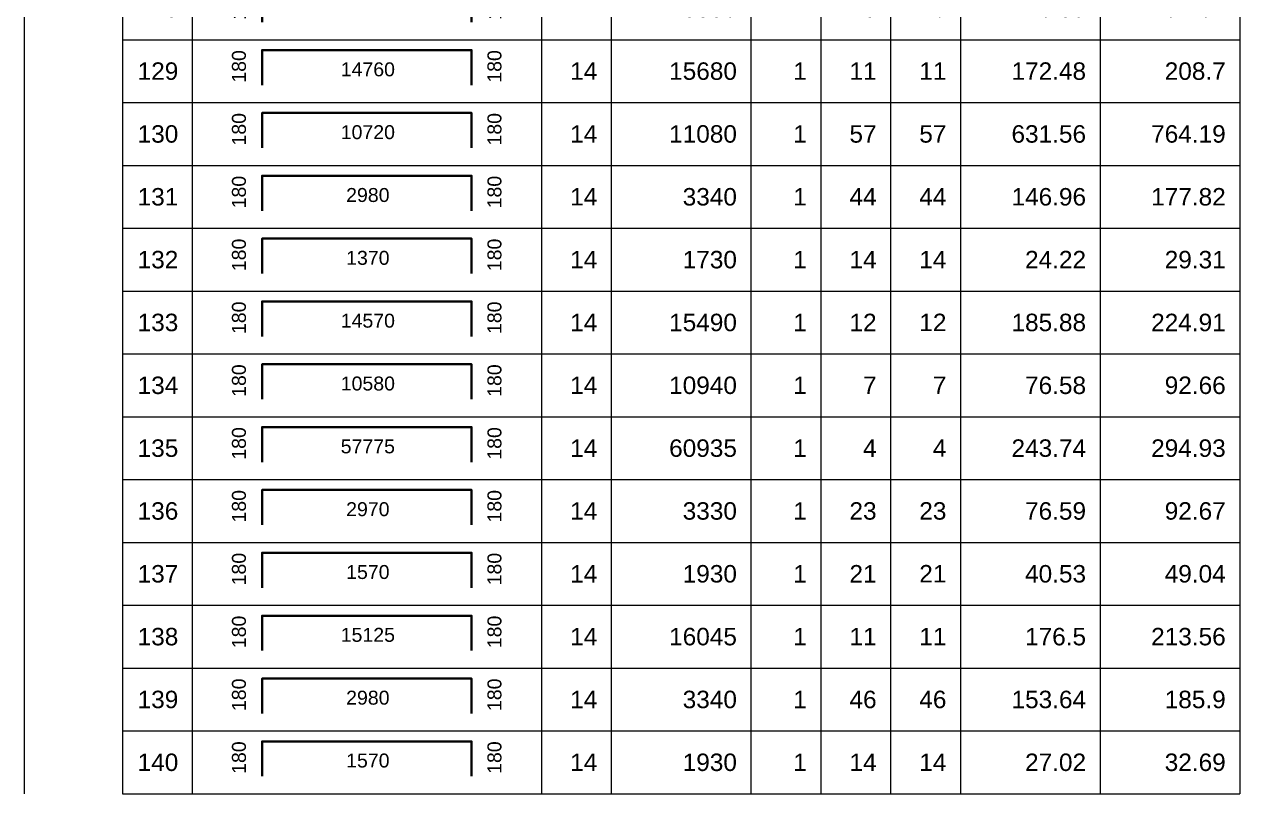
# Model space of a CAD drawing. Header units: millimetres. Extents: x -179076 to 505271, y -34263 to 117995.
# Drawn here: x -28311 to -10905, y -10863 to 157 of the extents above; entities that cross this region are included whole.
import ezdxf
from ezdxf.enums import TextEntityAlignment as Align

# ---------------------------------------------------------------- set-up
doc = ezdxf.new("R2010")
doc.units = ezdxf.units.MM
for name, color, linetype, lineweight in [('NDC_S_REBAR', 4, 'Continuous', 35), ('NDC_S_VN TEXT', 7, 'Continuous', 20), ('NDC_Table', 3, 'Continuous', 20)]:
    doc.layers.add(name, color=color, linetype=linetype, lineweight=lineweight)
doc.styles.add('ARIAL', font='arial.ttf', dxfattribs={"width": 0.8})

# ---------------------------------------------------------------- blocks, each defined once
blk = doc.blocks.new('dang04')
at = {"layer": 'NDC_S_REBAR'}
blk.add_lwpolyline([(3405, -650), (3405, -150), (6405, -150), (6405, -650)], dxfattribs=at)
at = {"layer": 'NDC_Table'}
for p, q in [((0, 0), (0, -900)), ((1405, 0), (1405, -900)), ((2405, 0), (2405, -900)), ((7405, 0), (7405, -900)), ((8405, 0), (8405, -900)), ((10405, 0), (10405, -900)), ((11405, 0), (11405, -900)), ((12405, 0), (12405, -900)), ((13405, 0), (13405, -900)), ((15405, 0), (15405, -900)), ((17405, 0), (17405, -900)), ((1405, -900), (17405, -900))]:
    blk.add_line(p, q, dxfattribs=at)
at = {"layer": 'NDC_S_VN TEXT', "style": 'ARIAL'}
for p in [(3073, -150), (6733, -150)]:
    blk.add_attdef('D03', text='', height=200, rotation=90, dxfattribs=at).set_placement(p, align=Align.MIDDLE_RIGHT)
for p in [(2205, -450), (8205, -450), (10205, -450), (11205, -450), (12205, -450), (13205, -450), (15205, -450), (17205, -450)]:
    blk.add_attdef('D03', text='', height=250, dxfattribs=at).set_placement(p, align=Align.MIDDLE_RIGHT)
blk.add_attdef('D03', text='', height=200, dxfattribs=at).set_placement((4920, -425), align=Align.MIDDLE_CENTER)

msp = doc.modelspace()

# ---------------------------------------------------------------- block references
at = {"layer": 'NDC_Table'}
ref = msp.add_blockref('dang04', (-28310.7, 837.1), dxfattribs=at)
ref.add_attrib('D03', '128', dxfattribs={"layer": 'NDC_S_VN TEXT', "height": 250, "style": 'ARIAL'}).set_placement((-26105.4, 387.1), align=Align.MIDDLE_RIGHT)
ref.add_attrib('D03', '180', dxfattribs={"layer": 'NDC_S_VN TEXT', "height": 200, "rotation": 90, "style": 'ARIAL'}).set_placement((-25237.4, 687.1), align=Align.MIDDLE_RIGHT)
ref.add_attrib('D03', '2970', dxfattribs={"layer": 'NDC_S_VN TEXT', "height": 200, "style": 'ARIAL'}).set_placement((-23391.1, 412.4), align=Align.MIDDLE_CENTER)
ref.add_attrib('D03', '180', dxfattribs={"layer": 'NDC_S_VN TEXT', "height": 200, "rotation": 90, "style": 'ARIAL'}).set_placement((-21578.2, 687.1), align=Align.MIDDLE_RIGHT)
ref.add_attrib('D03', '14', dxfattribs={"layer": 'NDC_S_VN TEXT', "height": 250, "style": 'ARIAL'}).set_placement((-20105.4, 387.1), align=Align.MIDDLE_RIGHT)
ref.add_attrib('D03', '3330', dxfattribs={"layer": 'NDC_S_VN TEXT', "height": 250, "style": 'ARIAL'}).set_placement((-18105.4, 387.1), align=Align.MIDDLE_RIGHT)
ref.add_attrib('D03', '1', dxfattribs={"layer": 'NDC_S_VN TEXT', "height": 250, "style": 'ARIAL'}).set_placement((-17105.4, 387.1), align=Align.MIDDLE_RIGHT)
ref.add_attrib('D03', '23', dxfattribs={"layer": 'NDC_S_VN TEXT', "height": 250, "style": 'ARIAL'}).set_placement((-16105.4, 387.1), align=Align.MIDDLE_RIGHT)
ref.add_attrib('D03', '23', dxfattribs={"layer": 'NDC_S_VN TEXT', "height": 250, "style": 'ARIAL'}).set_placement((-15105.4, 387.5), align=Align.MIDDLE_RIGHT)
ref.add_attrib('D03', '76.59', dxfattribs={"layer": 'NDC_S_VN TEXT', "height": 250, "style": 'ARIAL'}).set_placement((-13105.4, 387.1), align=Align.MIDDLE_RIGHT)
ref.add_attrib('D03', '92.67', dxfattribs={"layer": 'NDC_S_VN TEXT', "height": 250, "style": 'ARIAL'}).set_placement((-11105.4, 387.1), align=Align.MIDDLE_RIGHT)
ref = msp.add_blockref('dang04', (-28310.7, -62.9), dxfattribs=at)
ref.add_attrib('D03', '129', dxfattribs={"layer": 'NDC_S_VN TEXT', "height": 250, "style": 'ARIAL'}).set_placement((-26105.4, -512.9), align=Align.MIDDLE_RIGHT)
ref.add_attrib('D03', '180', dxfattribs={"layer": 'NDC_S_VN TEXT', "height": 200, "rotation": 90, "style": 'ARIAL'}).set_placement((-25237.4, -212.9), align=Align.MIDDLE_RIGHT)
ref.add_attrib('D03', '14760', dxfattribs={"layer": 'NDC_S_VN TEXT', "height": 200, "style": 'ARIAL'}).set_placement((-23391.1, -487.6), align=Align.MIDDLE_CENTER)
ref.add_attrib('D03', '180', dxfattribs={"layer": 'NDC_S_VN TEXT', "height": 200, "rotation": 90, "style": 'ARIAL'}).set_placement((-21578.2, -212.9), align=Align.MIDDLE_RIGHT)
ref.add_attrib('D03', '14', dxfattribs={"layer": 'NDC_S_VN TEXT', "height": 250, "style": 'ARIAL'}).set_placement((-20105.4, -512.9), align=Align.MIDDLE_RIGHT)
ref.add_attrib('D03', '15680', dxfattribs={"layer": 'NDC_S_VN TEXT', "height": 250, "style": 'ARIAL'}).set_placement((-18105.4, -512.9), align=Align.MIDDLE_RIGHT)
ref.add_attrib('D03', '1', dxfattribs={"layer": 'NDC_S_VN TEXT', "height": 250, "style": 'ARIAL'}).set_placement((-17105.4, -512.9), align=Align.MIDDLE_RIGHT)
ref.add_attrib('D03', '11', dxfattribs={"layer": 'NDC_S_VN TEXT', "height": 250, "style": 'ARIAL'}).set_placement((-16105.4, -512.9), align=Align.MIDDLE_RIGHT)
ref.add_attrib('D03', '11', dxfattribs={"layer": 'NDC_S_VN TEXT', "height": 250, "style": 'ARIAL'}).set_placement((-15105.4, -512.5), align=Align.MIDDLE_RIGHT)
ref.add_attrib('D03', '172.48', dxfattribs={"layer": 'NDC_S_VN TEXT', "height": 250, "style": 'ARIAL'}).set_placement((-13105.4, -512.9), align=Align.MIDDLE_RIGHT)
ref.add_attrib('D03', '208.7', dxfattribs={"layer": 'NDC_S_VN TEXT', "height": 250, "style": 'ARIAL'}).set_placement((-11105.4, -512.9), align=Align.MIDDLE_RIGHT)
ref = msp.add_blockref('dang04', (-28310.7, -962.9), dxfattribs=at)
ref.add_attrib('D03', '130', dxfattribs={"layer": 'NDC_S_VN TEXT', "height": 250, "style": 'ARIAL'}).set_placement((-26105.4, -1412.9), align=Align.MIDDLE_RIGHT)
ref.add_attrib('D03', '180', dxfattribs={"layer": 'NDC_S_VN TEXT', "height": 200, "rotation": 90, "style": 'ARIAL'}).set_placement((-25237.4, -1112.9), align=Align.MIDDLE_RIGHT)
ref.add_attrib('D03', '10720', dxfattribs={"layer": 'NDC_S_VN TEXT', "height": 200, "style": 'ARIAL'}).set_placement((-23391.1, -1387.6), align=Align.MIDDLE_CENTER)
ref.add_attrib('D03', '180', dxfattribs={"layer": 'NDC_S_VN TEXT', "height": 200, "rotation": 90, "style": 'ARIAL'}).set_placement((-21578.2, -1112.9), align=Align.MIDDLE_RIGHT)
ref.add_attrib('D03', '14', dxfattribs={"layer": 'NDC_S_VN TEXT', "height": 250, "style": 'ARIAL'}).set_placement((-20105.4, -1412.9), align=Align.MIDDLE_RIGHT)
ref.add_attrib('D03', '11080', dxfattribs={"layer": 'NDC_S_VN TEXT', "height": 250, "style": 'ARIAL'}).set_placement((-18105.4, -1412.9), align=Align.MIDDLE_RIGHT)
ref.add_attrib('D03', '1', dxfattribs={"layer": 'NDC_S_VN TEXT', "height": 250, "style": 'ARIAL'}).set_placement((-17105.4, -1412.9), align=Align.MIDDLE_RIGHT)
ref.add_attrib('D03', '57', dxfattribs={"layer": 'NDC_S_VN TEXT', "height": 250, "style": 'ARIAL'}).set_placement((-16105.4, -1412.9), align=Align.MIDDLE_RIGHT)
ref.add_attrib('D03', '57', dxfattribs={"layer": 'NDC_S_VN TEXT', "height": 250, "style": 'ARIAL'}).set_placement((-15105.4, -1412.5), align=Align.MIDDLE_RIGHT)
ref.add_attrib('D03', '631.56', dxfattribs={"layer": 'NDC_S_VN TEXT', "height": 250, "style": 'ARIAL'}).set_placement((-13105.4, -1412.9), align=Align.MIDDLE_RIGHT)
ref.add_attrib('D03', '764.19', dxfattribs={"layer": 'NDC_S_VN TEXT', "height": 250, "style": 'ARIAL'}).set_placement((-11105.4, -1412.9), align=Align.MIDDLE_RIGHT)
ref = msp.add_blockref('dang04', (-28310.7, -1862.9), dxfattribs=at)
ref.add_attrib('D03', '131', dxfattribs={"layer": 'NDC_S_VN TEXT', "height": 250, "style": 'ARIAL'}).set_placement((-26105.4, -2312.9), align=Align.MIDDLE_RIGHT)
ref.add_attrib('D03', '180', dxfattribs={"layer": 'NDC_S_VN TEXT', "height": 200, "rotation": 90, "style": 'ARIAL'}).set_placement((-25237.4, -2012.9), align=Align.MIDDLE_RIGHT)
ref.add_attrib('D03', '2980', dxfattribs={"layer": 'NDC_S_VN TEXT', "height": 200, "style": 'ARIAL'}).set_placement((-23391.1, -2287.6), align=Align.MIDDLE_CENTER)
ref.add_attrib('D03', '180', dxfattribs={"layer": 'NDC_S_VN TEXT', "height": 200, "rotation": 90, "style": 'ARIAL'}).set_placement((-21578.2, -2012.9), align=Align.MIDDLE_RIGHT)
ref.add_attrib('D03', '14', dxfattribs={"layer": 'NDC_S_VN TEXT', "height": 250, "style": 'ARIAL'}).set_placement((-20105.4, -2312.9), align=Align.MIDDLE_RIGHT)
ref.add_attrib('D03', '3340', dxfattribs={"layer": 'NDC_S_VN TEXT', "height": 250, "style": 'ARIAL'}).set_placement((-18105.4, -2312.9), align=Align.MIDDLE_RIGHT)
ref.add_attrib('D03', '1', dxfattribs={"layer": 'NDC_S_VN TEXT', "height": 250, "style": 'ARIAL'}).set_placement((-17105.4, -2312.9), align=Align.MIDDLE_RIGHT)
ref.add_attrib('D03', '44', dxfattribs={"layer": 'NDC_S_VN TEXT', "height": 250, "style": 'ARIAL'}).set_placement((-16105.4, -2312.9), align=Align.MIDDLE_RIGHT)
ref.add_attrib('D03', '44', dxfattribs={"layer": 'NDC_S_VN TEXT', "height": 250, "style": 'ARIAL'}).set_placement((-15105.4, -2312.5), align=Align.MIDDLE_RIGHT)
ref.add_attrib('D03', '146.96', dxfattribs={"layer": 'NDC_S_VN TEXT', "height": 250, "style": 'ARIAL'}).set_placement((-13105.4, -2312.9), align=Align.MIDDLE_RIGHT)
ref.add_attrib('D03', '177.82', dxfattribs={"layer": 'NDC_S_VN TEXT', "height": 250, "style": 'ARIAL'}).set_placement((-11105.4, -2312.9), align=Align.MIDDLE_RIGHT)
ref = msp.add_blockref('dang04', (-28310.7, -2762.9), dxfattribs=at)
ref.add_attrib('D03', '132', dxfattribs={"layer": 'NDC_S_VN TEXT', "height": 250, "style": 'ARIAL'}).set_placement((-26105.4, -3212.9), align=Align.MIDDLE_RIGHT)
ref.add_attrib('D03', '180', dxfattribs={"layer": 'NDC_S_VN TEXT', "height": 200, "rotation": 90, "style": 'ARIAL'}).set_placement((-25237.4, -2912.9), align=Align.MIDDLE_RIGHT)
ref.add_attrib('D03', '1370', dxfattribs={"layer": 'NDC_S_VN TEXT', "height": 200, "style": 'ARIAL'}).set_placement((-23391.1, -3187.6), align=Align.MIDDLE_CENTER)
ref.add_attrib('D03', '180', dxfattribs={"layer": 'NDC_S_VN TEXT', "height": 200, "rotation": 90, "style": 'ARIAL'}).set_placement((-21578.2, -2912.9), align=Align.MIDDLE_RIGHT)
ref.add_attrib('D03', '14', dxfattribs={"layer": 'NDC_S_VN TEXT', "height": 250, "style": 'ARIAL'}).set_placement((-20105.4, -3212.9), align=Align.MIDDLE_RIGHT)
ref.add_attrib('D03', '1730', dxfattribs={"layer": 'NDC_S_VN TEXT', "height": 250, "style": 'ARIAL'}).set_placement((-18105.4, -3212.9), align=Align.MIDDLE_RIGHT)
ref.add_attrib('D03', '1', dxfattribs={"layer": 'NDC_S_VN TEXT', "height": 250, "style": 'ARIAL'}).set_placement((-17105.4, -3212.9), align=Align.MIDDLE_RIGHT)
ref.add_attrib('D03', '14', dxfattribs={"layer": 'NDC_S_VN TEXT', "height": 250, "style": 'ARIAL'}).set_placement((-16105.4, -3212.9), align=Align.MIDDLE_RIGHT)
ref.add_attrib('D03', '14', dxfattribs={"layer": 'NDC_S_VN TEXT', "height": 250, "style": 'ARIAL'}).set_placement((-15105.4, -3212.5), align=Align.MIDDLE_RIGHT)
ref.add_attrib('D03', '24.22', dxfattribs={"layer": 'NDC_S_VN TEXT', "height": 250, "style": 'ARIAL'}).set_placement((-13105.4, -3212.9), align=Align.MIDDLE_RIGHT)
ref.add_attrib('D03', '29.31', dxfattribs={"layer": 'NDC_S_VN TEXT', "height": 250, "style": 'ARIAL'}).set_placement((-11105.4, -3212.9), align=Align.MIDDLE_RIGHT)
ref = msp.add_blockref('dang04', (-28310.7, -3662.9), dxfattribs=at)
ref.add_attrib('D03', '133', dxfattribs={"layer": 'NDC_S_VN TEXT', "height": 250, "style": 'ARIAL'}).set_placement((-26105.4, -4112.9), align=Align.MIDDLE_RIGHT)
ref.add_attrib('D03', '180', dxfattribs={"layer": 'NDC_S_VN TEXT', "height": 200, "rotation": 90, "style": 'ARIAL'}).set_placement((-25237.4, -3812.9), align=Align.MIDDLE_RIGHT)
ref.add_attrib('D03', '14570', dxfattribs={"layer": 'NDC_S_VN TEXT', "height": 200, "style": 'ARIAL'}).set_placement((-23391.1, -4087.6), align=Align.MIDDLE_CENTER)
ref.add_attrib('D03', '180', dxfattribs={"layer": 'NDC_S_VN TEXT', "height": 200, "rotation": 90, "style": 'ARIAL'}).set_placement((-21578.2, -3812.9), align=Align.MIDDLE_RIGHT)
ref.add_attrib('D03', '14', dxfattribs={"layer": 'NDC_S_VN TEXT', "height": 250, "style": 'ARIAL'}).set_placement((-20105.4, -4112.9), align=Align.MIDDLE_RIGHT)
ref.add_attrib('D03', '15490', dxfattribs={"layer": 'NDC_S_VN TEXT', "height": 250, "style": 'ARIAL'}).set_placement((-18105.4, -4112.9), align=Align.MIDDLE_RIGHT)
ref.add_attrib('D03', '1', dxfattribs={"layer": 'NDC_S_VN TEXT', "height": 250, "style": 'ARIAL'}).set_placement((-17105.4, -4112.9), align=Align.MIDDLE_RIGHT)
ref.add_attrib('D03', '12', dxfattribs={"layer": 'NDC_S_VN TEXT', "height": 250, "style": 'ARIAL'}).set_placement((-16105.4, -4112.9), align=Align.MIDDLE_RIGHT)
ref.add_attrib('D03', '12', dxfattribs={"layer": 'NDC_S_VN TEXT', "height": 250, "style": 'ARIAL'}).set_placement((-15105.4, -4112.5), align=Align.MIDDLE_RIGHT)
ref.add_attrib('D03', '185.88', dxfattribs={"layer": 'NDC_S_VN TEXT', "height": 250, "style": 'ARIAL'}).set_placement((-13105.4, -4112.9), align=Align.MIDDLE_RIGHT)
ref.add_attrib('D03', '224.91', dxfattribs={"layer": 'NDC_S_VN TEXT', "height": 250, "style": 'ARIAL'}).set_placement((-11105.4, -4112.9), align=Align.MIDDLE_RIGHT)
ref = msp.add_blockref('dang04', (-28310.7, -4562.9), dxfattribs=at)
ref.add_attrib('D03', '134', dxfattribs={"layer": 'NDC_S_VN TEXT', "height": 250, "style": 'ARIAL'}).set_placement((-26105.4, -5012.9), align=Align.MIDDLE_RIGHT)
ref.add_attrib('D03', '180', dxfattribs={"layer": 'NDC_S_VN TEXT', "height": 200, "rotation": 90, "style": 'ARIAL'}).set_placement((-25237.4, -4712.9), align=Align.MIDDLE_RIGHT)
ref.add_attrib('D03', '10580', dxfattribs={"layer": 'NDC_S_VN TEXT', "height": 200, "style": 'ARIAL'}).set_placement((-23391.1, -4987.6), align=Align.MIDDLE_CENTER)
ref.add_attrib('D03', '180', dxfattribs={"layer": 'NDC_S_VN TEXT', "height": 200, "rotation": 90, "style": 'ARIAL'}).set_placement((-21578.2, -4712.9), align=Align.MIDDLE_RIGHT)
ref.add_attrib('D03', '14', dxfattribs={"layer": 'NDC_S_VN TEXT', "height": 250, "style": 'ARIAL'}).set_placement((-20105.4, -5012.9), align=Align.MIDDLE_RIGHT)
ref.add_attrib('D03', '10940', dxfattribs={"layer": 'NDC_S_VN TEXT', "height": 250, "style": 'ARIAL'}).set_placement((-18105.4, -5012.9), align=Align.MIDDLE_RIGHT)
ref.add_attrib('D03', '1', dxfattribs={"layer": 'NDC_S_VN TEXT', "height": 250, "style": 'ARIAL'}).set_placement((-17105.4, -5012.9), align=Align.MIDDLE_RIGHT)
ref.add_attrib('D03', '7', dxfattribs={"layer": 'NDC_S_VN TEXT', "height": 250, "style": 'ARIAL'}).set_placement((-16105.4, -5012.9), align=Align.MIDDLE_RIGHT)
ref.add_attrib('D03', '7', dxfattribs={"layer": 'NDC_S_VN TEXT', "height": 250, "style": 'ARIAL'}).set_placement((-15105.4, -5012.5), align=Align.MIDDLE_RIGHT)
ref.add_attrib('D03', '76.58', dxfattribs={"layer": 'NDC_S_VN TEXT', "height": 250, "style": 'ARIAL'}).set_placement((-13105.4, -5012.9), align=Align.MIDDLE_RIGHT)
ref.add_attrib('D03', '92.66', dxfattribs={"layer": 'NDC_S_VN TEXT', "height": 250, "style": 'ARIAL'}).set_placement((-11105.4, -5012.9), align=Align.MIDDLE_RIGHT)
ref = msp.add_blockref('dang04', (-28310.7, -5462.9), dxfattribs=at)
ref.add_attrib('D03', '135', dxfattribs={"layer": 'NDC_S_VN TEXT', "height": 250, "style": 'ARIAL'}).set_placement((-26105.4, -5912.9), align=Align.MIDDLE_RIGHT)
ref.add_attrib('D03', '180', dxfattribs={"layer": 'NDC_S_VN TEXT', "height": 200, "rotation": 90, "style": 'ARIAL'}).set_placement((-25237.4, -5612.9), align=Align.MIDDLE_RIGHT)
ref.add_attrib('D03', '57775', dxfattribs={"layer": 'NDC_S_VN TEXT', "height": 200, "style": 'ARIAL'}).set_placement((-23391.1, -5887.6), align=Align.MIDDLE_CENTER)
ref.add_attrib('D03', '180', dxfattribs={"layer": 'NDC_S_VN TEXT', "height": 200, "rotation": 90, "style": 'ARIAL'}).set_placement((-21578.2, -5612.9), align=Align.MIDDLE_RIGHT)
ref.add_attrib('D03', '14', dxfattribs={"layer": 'NDC_S_VN TEXT', "height": 250, "style": 'ARIAL'}).set_placement((-20105.4, -5912.9), align=Align.MIDDLE_RIGHT)
ref.add_attrib('D03', '60935', dxfattribs={"layer": 'NDC_S_VN TEXT', "height": 250, "style": 'ARIAL'}).set_placement((-18105.4, -5912.9), align=Align.MIDDLE_RIGHT)
ref.add_attrib('D03', '1', dxfattribs={"layer": 'NDC_S_VN TEXT', "height": 250, "style": 'ARIAL'}).set_placement((-17105.4, -5912.9), align=Align.MIDDLE_RIGHT)
ref.add_attrib('D03', '4', dxfattribs={"layer": 'NDC_S_VN TEXT', "height": 250, "style": 'ARIAL'}).set_placement((-16105.4, -5912.9), align=Align.MIDDLE_RIGHT)
ref.add_attrib('D03', '4', dxfattribs={"layer": 'NDC_S_VN TEXT', "height": 250, "style": 'ARIAL'}).set_placement((-15105.4, -5912.5), align=Align.MIDDLE_RIGHT)
ref.add_attrib('D03', '243.74', dxfattribs={"layer": 'NDC_S_VN TEXT', "height": 250, "style": 'ARIAL'}).set_placement((-13105.4, -5912.9), align=Align.MIDDLE_RIGHT)
ref.add_attrib('D03', '294.93', dxfattribs={"layer": 'NDC_S_VN TEXT', "height": 250, "style": 'ARIAL'}).set_placement((-11105.4, -5912.9), align=Align.MIDDLE_RIGHT)
ref = msp.add_blockref('dang04', (-28310.7, -6362.9), dxfattribs=at)
ref.add_attrib('D03', '136', dxfattribs={"layer": 'NDC_S_VN TEXT', "height": 250, "style": 'ARIAL'}).set_placement((-26105.4, -6812.9), align=Align.MIDDLE_RIGHT)
ref.add_attrib('D03', '180', dxfattribs={"layer": 'NDC_S_VN TEXT', "height": 200, "rotation": 90, "style": 'ARIAL'}).set_placement((-25237.4, -6512.9), align=Align.MIDDLE_RIGHT)
ref.add_attrib('D03', '2970', dxfattribs={"layer": 'NDC_S_VN TEXT', "height": 200, "style": 'ARIAL'}).set_placement((-23391.1, -6787.6), align=Align.MIDDLE_CENTER)
ref.add_attrib('D03', '180', dxfattribs={"layer": 'NDC_S_VN TEXT', "height": 200, "rotation": 90, "style": 'ARIAL'}).set_placement((-21578.2, -6512.9), align=Align.MIDDLE_RIGHT)
ref.add_attrib('D03', '14', dxfattribs={"layer": 'NDC_S_VN TEXT', "height": 250, "style": 'ARIAL'}).set_placement((-20105.4, -6812.9), align=Align.MIDDLE_RIGHT)
ref.add_attrib('D03', '3330', dxfattribs={"layer": 'NDC_S_VN TEXT', "height": 250, "style": 'ARIAL'}).set_placement((-18105.4, -6812.9), align=Align.MIDDLE_RIGHT)
ref.add_attrib('D03', '1', dxfattribs={"layer": 'NDC_S_VN TEXT', "height": 250, "style": 'ARIAL'}).set_placement((-17105.4, -6812.9), align=Align.MIDDLE_RIGHT)
ref.add_attrib('D03', '23', dxfattribs={"layer": 'NDC_S_VN TEXT', "height": 250, "style": 'ARIAL'}).set_placement((-16105.4, -6812.9), align=Align.MIDDLE_RIGHT)
ref.add_attrib('D03', '23', dxfattribs={"layer": 'NDC_S_VN TEXT', "height": 250, "style": 'ARIAL'}).set_placement((-15105.4, -6812.5), align=Align.MIDDLE_RIGHT)
ref.add_attrib('D03', '76.59', dxfattribs={"layer": 'NDC_S_VN TEXT', "height": 250, "style": 'ARIAL'}).set_placement((-13105.4, -6812.9), align=Align.MIDDLE_RIGHT)
ref.add_attrib('D03', '92.67', dxfattribs={"layer": 'NDC_S_VN TEXT', "height": 250, "style": 'ARIAL'}).set_placement((-11105.4, -6812.9), align=Align.MIDDLE_RIGHT)
ref = msp.add_blockref('dang04', (-28310.7, -7262.9), dxfattribs=at)
ref.add_attrib('D03', '137', dxfattribs={"layer": 'NDC_S_VN TEXT', "height": 250, "style": 'ARIAL'}).set_placement((-26105.4, -7712.9), align=Align.MIDDLE_RIGHT)
ref.add_attrib('D03', '180', dxfattribs={"layer": 'NDC_S_VN TEXT', "height": 200, "rotation": 90, "style": 'ARIAL'}).set_placement((-25237.4, -7412.9), align=Align.MIDDLE_RIGHT)
ref.add_attrib('D03', '1570', dxfattribs={"layer": 'NDC_S_VN TEXT', "height": 200, "style": 'ARIAL'}).set_placement((-23391.1, -7687.6), align=Align.MIDDLE_CENTER)
ref.add_attrib('D03', '180', dxfattribs={"layer": 'NDC_S_VN TEXT', "height": 200, "rotation": 90, "style": 'ARIAL'}).set_placement((-21578.2, -7412.9), align=Align.MIDDLE_RIGHT)
ref.add_attrib('D03', '14', dxfattribs={"layer": 'NDC_S_VN TEXT', "height": 250, "style": 'ARIAL'}).set_placement((-20105.4, -7712.9), align=Align.MIDDLE_RIGHT)
ref.add_attrib('D03', '1930', dxfattribs={"layer": 'NDC_S_VN TEXT', "height": 250, "style": 'ARIAL'}).set_placement((-18105.4, -7712.9), align=Align.MIDDLE_RIGHT)
ref.add_attrib('D03', '1', dxfattribs={"layer": 'NDC_S_VN TEXT', "height": 250, "style": 'ARIAL'}).set_placement((-17105.4, -7712.9), align=Align.MIDDLE_RIGHT)
ref.add_attrib('D03', '21', dxfattribs={"layer": 'NDC_S_VN TEXT', "height": 250, "style": 'ARIAL'}).set_placement((-16105.4, -7712.9), align=Align.MIDDLE_RIGHT)
ref.add_attrib('D03', '21', dxfattribs={"layer": 'NDC_S_VN TEXT', "height": 250, "style": 'ARIAL'}).set_placement((-15105.4, -7712.5), align=Align.MIDDLE_RIGHT)
ref.add_attrib('D03', '40.53', dxfattribs={"layer": 'NDC_S_VN TEXT', "height": 250, "style": 'ARIAL'}).set_placement((-13105.4, -7712.9), align=Align.MIDDLE_RIGHT)
ref.add_attrib('D03', '49.04', dxfattribs={"layer": 'NDC_S_VN TEXT', "height": 250, "style": 'ARIAL'}).set_placement((-11105.4, -7712.9), align=Align.MIDDLE_RIGHT)
ref = msp.add_blockref('dang04', (-28310.7, -8162.9), dxfattribs=at)
ref.add_attrib('D03', '138', dxfattribs={"layer": 'NDC_S_VN TEXT', "height": 250, "style": 'ARIAL'}).set_placement((-26105.4, -8612.9), align=Align.MIDDLE_RIGHT)
ref.add_attrib('D03', '180', dxfattribs={"layer": 'NDC_S_VN TEXT', "height": 200, "rotation": 90, "style": 'ARIAL'}).set_placement((-25237.4, -8312.9), align=Align.MIDDLE_RIGHT)
ref.add_attrib('D03', '15125', dxfattribs={"layer": 'NDC_S_VN TEXT', "height": 200, "style": 'ARIAL'}).set_placement((-23391.1, -8587.6), align=Align.MIDDLE_CENTER)
ref.add_attrib('D03', '180', dxfattribs={"layer": 'NDC_S_VN TEXT', "height": 200, "rotation": 90, "style": 'ARIAL'}).set_placement((-21578.2, -8312.9), align=Align.MIDDLE_RIGHT)
ref.add_attrib('D03', '14', dxfattribs={"layer": 'NDC_S_VN TEXT', "height": 250, "style": 'ARIAL'}).set_placement((-20105.4, -8612.9), align=Align.MIDDLE_RIGHT)
ref.add_attrib('D03', '16045', dxfattribs={"layer": 'NDC_S_VN TEXT', "height": 250, "style": 'ARIAL'}).set_placement((-18105.4, -8612.9), align=Align.MIDDLE_RIGHT)
ref.add_attrib('D03', '1', dxfattribs={"layer": 'NDC_S_VN TEXT', "height": 250, "style": 'ARIAL'}).set_placement((-17105.4, -8612.9), align=Align.MIDDLE_RIGHT)
ref.add_attrib('D03', '11', dxfattribs={"layer": 'NDC_S_VN TEXT', "height": 250, "style": 'ARIAL'}).set_placement((-16105.4, -8612.9), align=Align.MIDDLE_RIGHT)
ref.add_attrib('D03', '11', dxfattribs={"layer": 'NDC_S_VN TEXT', "height": 250, "style": 'ARIAL'}).set_placement((-15105.4, -8612.5), align=Align.MIDDLE_RIGHT)
ref.add_attrib('D03', '176.5', dxfattribs={"layer": 'NDC_S_VN TEXT', "height": 250, "style": 'ARIAL'}).set_placement((-13105.4, -8612.9), align=Align.MIDDLE_RIGHT)
ref.add_attrib('D03', '213.56', dxfattribs={"layer": 'NDC_S_VN TEXT', "height": 250, "style": 'ARIAL'}).set_placement((-11105.4, -8612.9), align=Align.MIDDLE_RIGHT)
ref = msp.add_blockref('dang04', (-28310.7, -9062.9), dxfattribs=at)
ref.add_attrib('D03', '139', dxfattribs={"layer": 'NDC_S_VN TEXT', "height": 250, "style": 'ARIAL'}).set_placement((-26105.4, -9512.9), align=Align.MIDDLE_RIGHT)
ref.add_attrib('D03', '180', dxfattribs={"layer": 'NDC_S_VN TEXT', "height": 200, "rotation": 90, "style": 'ARIAL'}).set_placement((-25237.4, -9212.9), align=Align.MIDDLE_RIGHT)
ref.add_attrib('D03', '2980', dxfattribs={"layer": 'NDC_S_VN TEXT', "height": 200, "style": 'ARIAL'}).set_placement((-23391.1, -9487.6), align=Align.MIDDLE_CENTER)
ref.add_attrib('D03', '180', dxfattribs={"layer": 'NDC_S_VN TEXT', "height": 200, "rotation": 90, "style": 'ARIAL'}).set_placement((-21578.2, -9212.9), align=Align.MIDDLE_RIGHT)
ref.add_attrib('D03', '14', dxfattribs={"layer": 'NDC_S_VN TEXT', "height": 250, "style": 'ARIAL'}).set_placement((-20105.4, -9512.9), align=Align.MIDDLE_RIGHT)
ref.add_attrib('D03', '3340', dxfattribs={"layer": 'NDC_S_VN TEXT', "height": 250, "style": 'ARIAL'}).set_placement((-18105.4, -9512.9), align=Align.MIDDLE_RIGHT)
ref.add_attrib('D03', '1', dxfattribs={"layer": 'NDC_S_VN TEXT', "height": 250, "style": 'ARIAL'}).set_placement((-17105.4, -9512.9), align=Align.MIDDLE_RIGHT)
ref.add_attrib('D03', '46', dxfattribs={"layer": 'NDC_S_VN TEXT', "height": 250, "style": 'ARIAL'}).set_placement((-16105.4, -9512.9), align=Align.MIDDLE_RIGHT)
ref.add_attrib('D03', '46', dxfattribs={"layer": 'NDC_S_VN TEXT', "height": 250, "style": 'ARIAL'}).set_placement((-15105.4, -9512.5), align=Align.MIDDLE_RIGHT)
ref.add_attrib('D03', '153.64', dxfattribs={"layer": 'NDC_S_VN TEXT', "height": 250, "style": 'ARIAL'}).set_placement((-13105.4, -9512.9), align=Align.MIDDLE_RIGHT)
ref.add_attrib('D03', '185.9', dxfattribs={"layer": 'NDC_S_VN TEXT', "height": 250, "style": 'ARIAL'}).set_placement((-11105.4, -9512.9), align=Align.MIDDLE_RIGHT)
ref = msp.add_blockref('dang04', (-28310.7, -9962.9), dxfattribs=at)
ref.add_attrib('D03', '140', dxfattribs={"layer": 'NDC_S_VN TEXT', "height": 250, "style": 'ARIAL'}).set_placement((-26105.4, -10412.9), align=Align.MIDDLE_RIGHT)
ref.add_attrib('D03', '180', dxfattribs={"layer": 'NDC_S_VN TEXT', "height": 200, "rotation": 90, "style": 'ARIAL'}).set_placement((-25237.4, -10112.9), align=Align.MIDDLE_RIGHT)
ref.add_attrib('D03', '1570', dxfattribs={"layer": 'NDC_S_VN TEXT', "height": 200, "style": 'ARIAL'}).set_placement((-23391.1, -10387.6), align=Align.MIDDLE_CENTER)
ref.add_attrib('D03', '180', dxfattribs={"layer": 'NDC_S_VN TEXT', "height": 200, "rotation": 90, "style": 'ARIAL'}).set_placement((-21578.2, -10112.9), align=Align.MIDDLE_RIGHT)
ref.add_attrib('D03', '14', dxfattribs={"layer": 'NDC_S_VN TEXT', "height": 250, "style": 'ARIAL'}).set_placement((-20105.4, -10412.9), align=Align.MIDDLE_RIGHT)
ref.add_attrib('D03', '1930', dxfattribs={"layer": 'NDC_S_VN TEXT', "height": 250, "style": 'ARIAL'}).set_placement((-18105.4, -10412.9), align=Align.MIDDLE_RIGHT)
ref.add_attrib('D03', '1', dxfattribs={"layer": 'NDC_S_VN TEXT', "height": 250, "style": 'ARIAL'}).set_placement((-17105.4, -10412.9), align=Align.MIDDLE_RIGHT)
ref.add_attrib('D03', '14', dxfattribs={"layer": 'NDC_S_VN TEXT', "height": 250, "style": 'ARIAL'}).set_placement((-16105.4, -10412.9), align=Align.MIDDLE_RIGHT)
ref.add_attrib('D03', '14', dxfattribs={"layer": 'NDC_S_VN TEXT', "height": 250, "style": 'ARIAL'}).set_placement((-15105.4, -10412.5), align=Align.MIDDLE_RIGHT)
ref.add_attrib('D03', '27.02', dxfattribs={"layer": 'NDC_S_VN TEXT', "height": 250, "style": 'ARIAL'}).set_placement((-13105.4, -10412.9), align=Align.MIDDLE_RIGHT)
ref.add_attrib('D03', '32.69', dxfattribs={"layer": 'NDC_S_VN TEXT', "height": 250, "style": 'ARIAL'}).set_placement((-11105.4, -10412.9), align=Align.MIDDLE_RIGHT)

doc.saveas('drawing.dxf')
